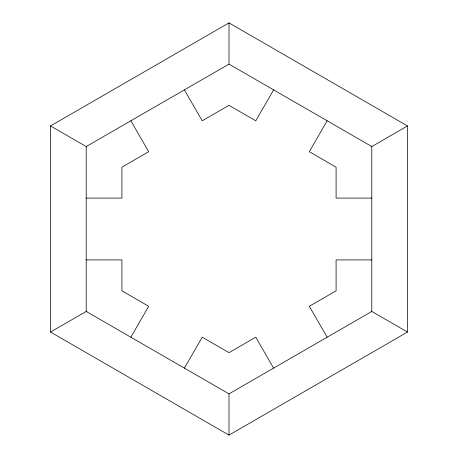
<?xml version="1.0" encoding="UTF-8"?>
<svg xmlns="http://www.w3.org/2000/svg" width="458" height="458" viewBox="0 0 458 458"><rect width="100%" height="100%" fill="white"/><g stroke="black" fill="none" stroke-linecap="round" stroke-linejoin="round"><path stroke-width="0.69" d="M130.833 337.202L148.678 306.288L121.908 290.83L121.908 259.915L86.207 259.915M273.621 89.883L255.776 120.797L229 105.34L202.224 120.797L184.379 89.883M184.379 368.118L202.224 337.202L229 352.66L255.776 337.202L273.621 368.118M327.167 120.797L309.322 151.713L336.092 167.17L336.092 198.085L371.793 198.085M50.512 125.95L229 22.9L407.488 125.95L407.488 332.05L229 435.1L50.512 332.05L50.512 125.95L86.837 146.921M229 64.12L86.207 146.56L86.207 311.44L229 393.88L371.793 311.44L371.793 146.56L229 64.12L229 22.9M50.512 332.05L86.837 311.079M371.163 146.921L407.488 125.95M86.207 198.085L121.908 198.085L121.908 167.17L148.678 151.713L130.833 120.797M371.793 259.915L336.092 259.915L336.092 290.83L309.322 306.288L327.167 337.202M371.163 311.079L407.488 332.05M229 393.863L229 435.1"/></g></svg>
